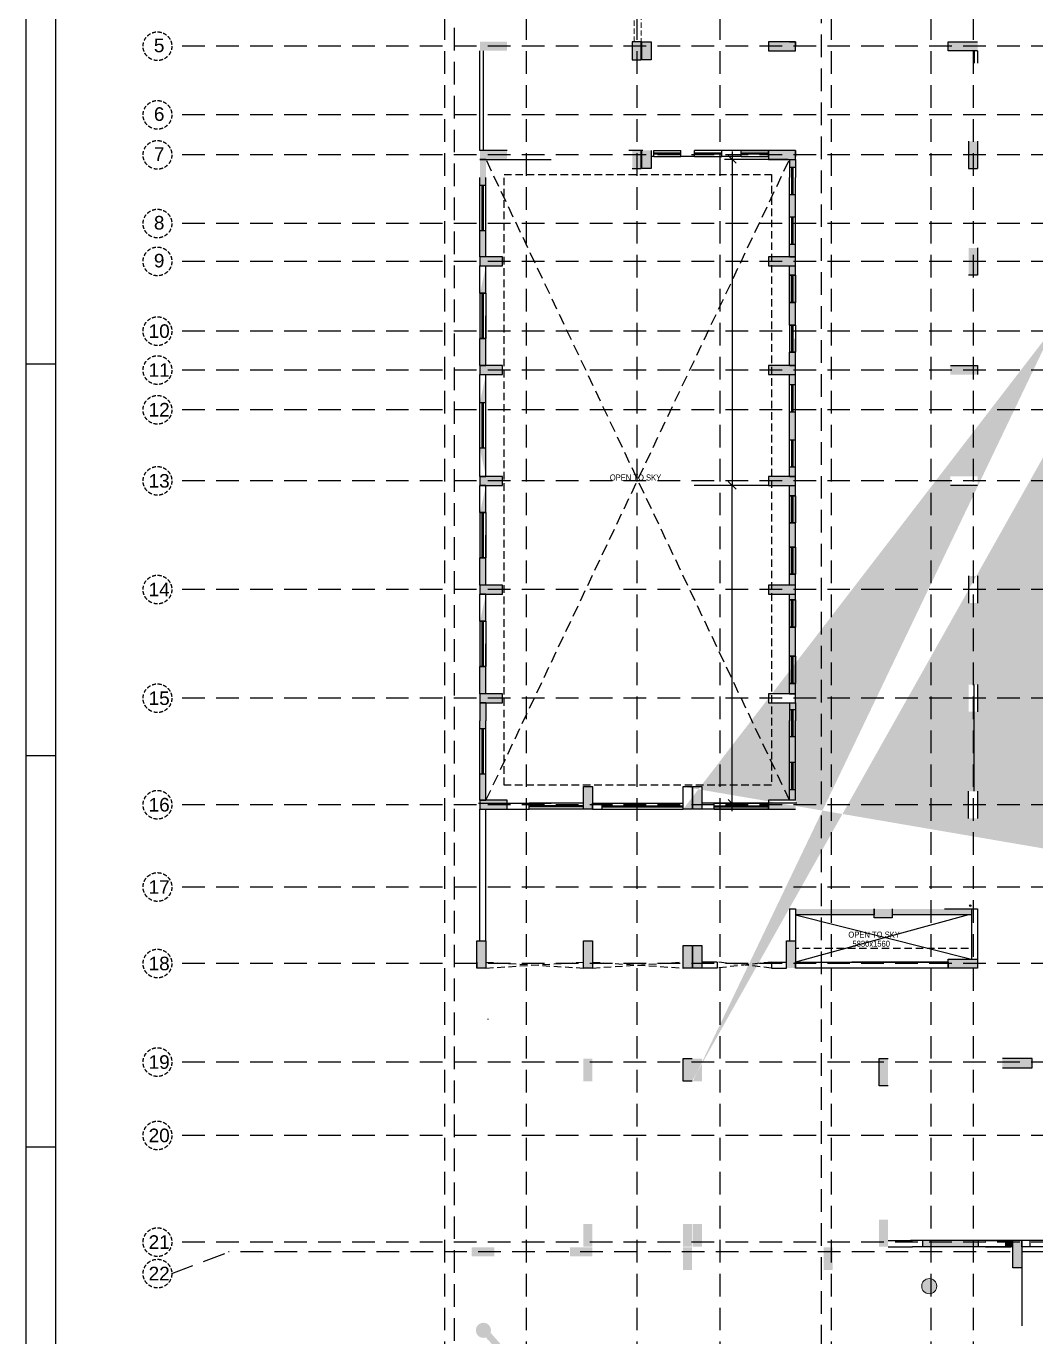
# Model space of a CAD drawing. Extents: x 11598203 to 12344885, y -3849975 to -3741011.
# Drawn here: x 12089890 to 12123344, y -3812156 to -3768739 of the extents above; entities that cross this region are included whole.
import ezdxf

# ---------------------------------------------------------------- set-up
doc = ezdxf.new("R2010")
doc.units = 0
doc.header["$MEASUREMENT"] = 0
for name, pattern in [('DASHED', [0.75, 0.5, -0.25]), ('DASHED2', [0.375, 0.25, -0.125]), ('HIDDEN', [0.375, 0.25, -0.125])]:
    doc.linetypes.add(name, pattern=pattern)
doc.layers.get('0').update_dxf_attribs({"linetype": 'CONTINUOUS'})
for name, color, linetype in [('BEAM', 8, 'CONTINUOUS'), ('GRID LINES', 9, 'CONTINUOUS'), ('HATCH', 7, 'CONTINUOUS'), ('HS', 7, 'CONTINUOUS'), ('MEP_DRAIN_PIPE', 7, 'CONTINUOUS')]:
    doc.layers.add(name, color=color, linetype=linetype)
doc.layers.add('HVAC_ODU', color=232, linetype='CONTINUOUS', lineweight=0)
doc.styles.get("Standard").update_dxf_attribs({"font": 'arial.ttf'})

# ---------------------------------------------------------------- blocks, each defined once
blk = doc.blocks.new('dflaljdfh')
at = {"layer": 'HATCH', "ltscale": 500}
h = blk.add_hatch(color=32, dxfattribs=at)
h.dxf.hatch_style = 1
h.paths.add_polyline_path([(-44310, 9830), (-44010, 9830), (-44010, 8930), (-44310, 8930)])
h.paths.add_polyline_path([(-6930, 5930), (-6630, 5930), (-6630, 4952), (-6930, 4952)])
h.paths.add_polyline_path([(-900, 5965), (0, 5965), (0, 5665), (-900, 5665)])
h.paths.add_polyline_path([(-31624, -10780), (-31024, -10780), (-31024, -11080), (-31624, -11080)])
h.paths.add_polyline_path([(-36805, -13310), (-36055, -13310), (-36055, -13610), (-36805, -13610)])
h.paths.add_polyline_path([(-26485, -100), (-26185, -100), (-26185, -1000), (-26485, -1000)])
h.paths.add_polyline_path([(-36355, -18035), (-36055, -18035), (-36055, -18785), (-36355, -18785)])
h.paths.add_polyline_path([(-4100, -100), (-3500, -100), (-3500, -400), (-4100, -400)])
h.paths.add_polyline_path([(-47740, 18020), (-46990, 18020), (-46990, 17720), (-47740, 17720)])
h.paths.add_polyline_path([(-47740, 14490), (-46840, 14490), (-46840, 14190), (-47740, 14190)])
h.paths.add_polyline_path([(-10758, 0), (-9930, 0), (-9930, -300), (-10758, -300)])
h.paths.add_polyline_path([(-36805, -7980), (-36055, -7980), (-36055, -8280), (-36805, -8280)])
h.paths.add_polyline_path([(-34515, 600), (-34215, 600), (-34215, -300), (-34515, -300)])
h.paths.add_polyline_path([(-40685, 450), (-40385, 450), (-40385, -300), (-40685, -300)])
h.paths.add_polyline_path([(-41010, -325), (-40710, -325), (-40710, -1075), (-41010, -1075)])
h.paths.add_polyline_path([(-47740, 28890), (-46990, 28890), (-46990, 28590), (-47740, 28590)])
h.paths.add_polyline_path([(-900, 28890), (0, 28890), (0, 28590), (-900, 28590)])
h.paths.add_polyline_path([(-47840, 9830), (-47540, 9830), (-47540, 8930), (-47840, 8930)])
h.paths.add_polyline_path([(-41010, 450), (-40710, 450), (-40710, -300), (-41010, -300)])
h.paths.add_polyline_path([(-1000, 42620), (-700, 42620), (-700, 43598), (-1000, 43598)])
h.paths.add_polyline_path([(-47740, 21620), (-46990, 21620), (-46990, 21320), (-47740, 21320)])
h.paths.add_polyline_path([(-19285, -100), (-18985, -100), (-18985, -1000), (-19285, -1000)])
h.paths.add_polyline_path([(-900, 48850), (0, 48850), (0, 48550), (-900, 48550)])
h.paths.add_polyline_path([(-900, 32490), (0, 32490), (0, 32190), (-900, 32190)])
h.paths.add_polyline_path([(-47740, 25220), (-46990, 25220), (-46990, 24920), (-47740, 24920)])
h.paths.add_polyline_path([(-15685, 5930), (-15385, 5930), (-15385, 5030), (-15685, 5030)])
h.paths.add_polyline_path([(-900, 25220), (0, 25220), (0, 24920), (-900, 24920)])
h.paths.add_polyline_path([(-39510, -13310), (-38760, -13310), (-38760, -13610), (-39510, -13610)])
h.paths.add_polyline_path([(-42695, 39620), (-42395, 39620), (-42395, 39020), (-42695, 39020)])
h.paths.add_polyline_path([(-47740, 39620), (-46840, 39620), (-46840, 39320), (-47740, 39320)])
h.paths.add_polyline_path([(-900, 39620), (-100, 39620), (-100, 39320), (-900, 39320)])
h.paths.add_polyline_path([(-4100, 10890), (-3401, 10890), (-3401, 10590), (-4100, 10590)])
h.paths.add_polyline_path([(-31624, -8030), (-31024, -8030), (-31024, -8330), (-31624, -8330)])
h.paths.add_polyline_path([(-44760, -18485), (-44010, -18485), (-44010, -18785), (-44760, -18785)])
h.paths.add_polyline_path([(-6930, 0), (-6102, 0), (-6102, -300), (-6930, -300)])
h.paths.add_polyline_path([(-900, 18020), (0, 18020), (0, 17720), (-900, 17720)])
h.paths.add_polyline_path([(-48040, -18485), (-47290, -18485), (-47290, -18785), (-48040, -18785)])
h.paths.add_polyline_path([(-42695, 43220), (-42395, 43220), (-42395, 42620), (-42695, 42620)])
h.paths.add_polyline_path([(-39510, -10830), (-38760, -10830), (-38760, -11130), (-39510, -11130)])
h.paths.add_polyline_path([(-42370, 43220), (-42070, 43220), (-42070, 42620), (-42370, 42620)])
h.paths.add_polyline_path([(-39510, -7980), (-38760, -7980), (-38760, -8280), (-39510, -8280)])
h.paths.add_polyline_path([(-46360, 43520), (-46060, 43520), (-46060, 42620), (-46360, 42620)])
h.paths.add_polyline_path([(-900, 0), (0, 0), (0, -300), (-900, -300)])
h.paths.add_polyline_path([(-28250, 51150), (-27950, 51150), (-27950, 50250), (-28250, 50250)])
h.paths.add_polyline_path([(-22220, 51150), (-21920, 51150), (-21920, 50250), (-22220, 50250)])
h.paths.add_polyline_path([(-44310, 450), (-44010, 450), (-44010, -300), (-44310, -300)])
h.paths.add_polyline_path([(-42370, 39620), (-42070, 39620), (-42070, 39020), (-42370, 39020)])
h.paths.add_polyline_path([(-31550, 51150), (-31250, 51150), (-31250, 50250), (-31550, 50250)])
h.paths.add_polyline_path([(-46360, 49400), (-46060, 49400), (-46060, 48650), (-46360, 48650)])
h.paths.add_polyline_path([(-42695, 36020), (-42395, 36020), (-42395, 35420), (-42695, 35420)])
h.paths.add_polyline_path([(-42370, 35420), (-42070, 35420), (-42070, 36020), (-42370, 36020)])
h.paths.add_polyline_path([(-44310, 14940), (-44010, 14940), (-44010, 14190), (-44310, 14190)])
h.paths.add_polyline_path([(-42695, 49400), (-42395, 49400), (-42395, 48650), (-42695, 48650)])
h.paths.add_polyline_path([(-44760, -325), (-44010, -325), (-44010, -625), (-44760, -625)])
h.paths.add_polyline_path([(-15685, -100), (-15385, -100), (-15385, -1000), (-15685, -1000)])
h.paths.add_polyline_path([(-39510, -5500), (-38760, -5500), (-38760, -5800), (-39510, -5800)])
h.paths.add_polyline_path([(-44310, 5930), (-44010, 5930), (-44010, 5180), (-44310, 5180)])
h.paths.add_polyline_path([(-36355, -325), (-36055, -325), (-36055, -1075), (-36355, -1075)])
h.paths.add_polyline_path([(-22885, -100), (-22585, -100), (-22585, -1000), (-22885, -1000)])
h.paths.add_polyline_path([(-900, 36020), (0, 36020), (0, 35720), (-900, 35720)])
h.paths.add_polyline_path([(-47740, 32490), (-46990, 32490), (-46990, 32190), (-47740, 32190)])
h.paths.add_polyline_path([(-6930, -325), (-6330, -325), (-6330, -625), (-6930, -625)])
h.paths.add_polyline_path([(-41010, -18035), (-40710, -18035), (-40710, -18785), (-41010, -18785)])
h.paths.add_polyline_path([(-36805, -5500), (-36055, -5500), (-36055, -5800), (-36805, -5800)])
h.paths.add_polyline_path([(-48015, -325), (-47265, -325), (-47265, -625), (-48015, -625)])
h.paths.add_polyline_path([(-10530, -325), (-9930, -325), (-9930, -625), (-10530, -625)])
h.paths.add_polyline_path([(-46840, 36020), (-47740, 36020), (-47740, 35720), (-46840, 35720)])
h.paths.add_polyline_path([(-34515, 5930), (-34215, 5930), (-34215, 5030), (-34515, 5030)])
h.paths.add_polyline_path([(-30085, -100), (-29785, -100), (-29785, -1000), (-30085, -1000)])
h.paths.add_polyline_path([(-36805, -10830), (-36055, -10830), (-36055, -11130), (-36805, -11130)])
h.paths.add_polyline_path([(-10230, 5930), (-9930, 5930), (-9930, 5030), (-10230, 5030)])
h.paths.add_polyline_path([(-900, 14490), (0, 14490), (0, 14190), (-900, 14190)])
h.paths.add_polyline_path([(-900, 9230), (78, 9230), (78, 8930), (-900, 8930)])
h.paths.add_polyline_path([(-39940, 49550), (-39640, 49550), (-39640, 48650), (-39940, 48650)])
edge = h.paths.add_edge_path()
edge.add_line((-19435, 49550), (-19435, 48650))
edge.add_line((-6930, 8930), (-5952, 8930))
edge.add_line((-41010, 14940), (-41010, 14190))
edge.add_line((-19135, 42620), (-19135, 43520))
edge.add_line((-40710, 5180), (-40710, 5930))
edge.add_line((-40685, 5930), (-40685, 5180))
h.paths.add_polyline_path([(-22220, 9230), (-21320, 9230), (-21320, 8930), (-22220, 8930)])
h.paths.add_polyline_path([(-37580, 9830), (-37280, 9830), (-37280, 8930), (-37580, 8930)])
h.paths.add_polyline_path([(-40685, 9680), (-40385, 9680), (-40385, 8930), (-40685, 8930)])
h.paths.add_polyline_path([(-40685, 5930), (-40385, 5930), (-40385, 5180), (-40685, 5180)])
h.paths.add_polyline_path([(-32228, 9230), (-31250, 9230), (-31250, 8930), (-32228, 8930)])
h.paths.add_polyline_path([(-30424, 5930), (-29446, 5930), (-29446, 5630), (-30424, 5630)])
h.paths.add_polyline_path([(-16860, 9230), (-15960, 9230), (-15960, 8930), (-16860, 8930)])
h.paths.add_polyline_path([(-28250, 9230), (-27272, 9230), (-27272, 8930), (-28250, 8930)])
h.paths.add_polyline_path([(-10830, 9230), (-9930, 9230), (-9930, 8930), (-10830, 8930)])
h.paths.add_polyline_path([(-41010, 9680), (-40710, 9680), (-40710, 8930), (-41010, 8930)])
h.paths.add_polyline_path([(-41010, 5930), (-40710, 5930), (-40710, 5180), (-41010, 5180)])
h.paths.add_polyline_path([(-16860, 36020), (-15960, 36020), (-15960, 35720), (-16860, 35720)], flags=16)
h.paths.add_polyline_path([(-22220, 43220), (-21920, 43220), (-21920, 42620), (-22220, 42620)], flags=16)
h.paths.add_polyline_path([(-22220, 28890), (-21320, 28890), (-21320, 28590), (-22220, 28590)], flags=16)
h.paths.add_polyline_path([(-25450, 45080), (-24850, 45080), (-24850, 44780), (-25450, 44780)], flags=16)
h.paths.add_polyline_path([(-25450, 42920), (-24850, 42920), (-24850, 42620), (-25450, 42620)], flags=16)
h.paths.add_polyline_path([(-16860, 14490), (-15960, 14490), (-15960, 14190), (-16860, 14190)], flags=16)
h.paths.add_polyline_path([(-41010, 14940), (-40710, 14940), (-40710, 14190), (-41010, 14190)], flags=16)
h.paths.add_polyline_path([(-31250, 24920), (-32150, 24920), (-32150, 25220), (-31250, 25220)], flags=16)
h.paths.add_polyline_path([(-38180, 18020), (-37280, 18020), (-37280, 17720), (-38180, 17720)], flags=16)
h.paths.add_polyline_path([(-31550, 14790), (-31250, 14790), (-31250, 13890), (-31550, 13890)], flags=16)
h.paths.add_polyline_path([(-38180, 14490), (-37280, 14490), (-37280, 14190), (-38180, 14190)], flags=16)
h.paths.add_polyline_path([(-22220, 18020), (-21320, 18020), (-21320, 17720), (-22220, 17720)], flags=16)
h.paths.add_polyline_path([(-40685, 14940), (-40385, 14940), (-40385, 14190), (-40685, 14190)], flags=16)
h.paths.add_polyline_path([(-38180, 21620), (-37280, 21620), (-37280, 21320), (-38180, 21320)], flags=16)
h.paths.add_polyline_path([(-16860, 32490), (-15960, 32490), (-15960, 32190), (-16860, 32190)], flags=16)
h.paths.add_polyline_path([(-16860, 21620), (-15960, 21620), (-15960, 21320), (-16860, 21320)], flags=16)
h.paths.add_polyline_path([(-16860, 25220), (-15960, 25220), (-15960, 24920), (-16860, 24920)], flags=16)
h.paths.add_polyline_path([(-13360, 10890), (-12760, 10890), (-12760, 10590), (-13360, 10590)], flags=16)
h.paths.add_polyline_path([(-6930, 28890), (-6030, 28890), (-6030, 28590), (-6930, 28590)], flags=16)
h.paths.add_polyline_path([(-10830, 28890), (-9930, 28890), (-9930, 28590), (-10830, 28590)], flags=16)
h.paths.add_polyline_path([(-28250, 21920), (-27950, 21920), (-27950, 21020), (-28250, 21020)], flags=16)
h.paths.add_polyline_path([(-22220, 21620), (-21320, 21620), (-21320, 21320), (-22220, 21320)], flags=16)
h.paths.add_polyline_path([(-6930, 9230), (-5952, 9230), (-5952, 8930), (-6930, 8930)], flags=16)
h.paths.add_polyline_path([(-31550, 21920), (-31250, 21920), (-31250, 21020), (-31550, 21020)], flags=16)
h.paths.add_polyline_path([(-10230, 21920), (-9930, 21920), (-9930, 21020), (-10230, 21020)], flags=16)
h.paths.add_polyline_path([(-28250, 28890), (-27350, 28890), (-27350, 28590), (-28250, 28590)], flags=16)
h.paths.add_polyline_path([(-15132, 42920), (-14232, 42920), (-14232, 42620), (-15132, 42620)], flags=16)
h.paths.add_polyline_path([(-10830, 42920), (-9930, 42920), (-9930, 42620), (-10830, 42620)], flags=16)
h.paths.add_polyline_path([(-6930, 42920), (-6030, 42920), (-6030, 42620), (-6930, 42620)], flags=16)
h.paths.add_polyline_path([(-22220, 25220), (-21320, 25220), (-21320, 24920), (-22220, 24920)], flags=16)
h.paths.add_polyline_path([(-28250, 25220), (-27350, 25220), (-27350, 24920), (-28250, 24920)], flags=16)
h.paths.add_polyline_path([(-34680, 10890), (-34080, 10890), (-34080, 10590), (-34680, 10590)], flags=16)
h.paths.add_polyline_path([(-22220, 36020), (-21320, 36020), (-21320, 35720), (-22220, 35720)], flags=16)
h.paths.add_polyline_path([(-38180, 25220), (-37280, 25220), (-37280, 24920), (-38180, 24920)], flags=16)
h.paths.add_polyline_path([(-6930, 25220), (-6030, 25220), (-6030, 24920), (-6930, 24920)], flags=16)
h.paths.add_polyline_path([(-10830, 25220), (-9930, 25220), (-9930, 24920), (-10830, 24920)], flags=16)
h.paths.add_polyline_path([(-6930, 21920), (-6630, 21920), (-6630, 21020), (-6930, 21020)], flags=16)
h.paths.add_polyline_path([(-28250, 18320), (-27950, 18320), (-27950, 17420), (-28250, 17420)], flags=16)
h.paths.add_polyline_path([(-6930, 14790), (-6630, 14790), (-6630, 13890), (-6930, 13890)], flags=16)
h.paths.add_polyline_path([(-22220, 32490), (-21320, 32490), (-21320, 32190), (-22220, 32190)], flags=16)
h.paths.add_polyline_path([(-10230, 32790), (-9930, 32790), (-9930, 31890), (-10230, 31890)], flags=16)
h.paths.add_polyline_path([(-6930, 32790), (-6630, 32790), (-6630, 31890), (-6930, 31890)], flags=16)
h.paths.add_polyline_path([(-32150, 28890), (-31250, 28890), (-31250, 28590), (-32150, 28590)], flags=16)
h.paths.add_polyline_path([(-16860, 28890), (-15960, 28890), (-15960, 28588), (-16860, 28588)], flags=16)
h.paths.add_polyline_path([(-38180, 28890), (-37280, 28890), (-37280, 28590), (-38180, 28590)], flags=16)
h.paths.add_polyline_path([(-23224, 5930), (-22246, 5930), (-22246, 5630), (-23224, 5630)], flags=16)
h.paths.add_polyline_path([(-31550, 18320), (-31250, 18320), (-31250, 17420), (-31550, 17420)], flags=16)
h.paths.add_polyline_path([(-35695, 48650), (-35395, 48650), (-35395, 49450), (-35695, 49450)], flags=16)
h.paths.add_polyline_path([(-6930, 36320), (-6630, 36320), (-6630, 35420), (-6930, 35420)], flags=16)
h.paths.add_polyline_path([(-31550, 45680), (-31250, 45680), (-31250, 44780), (-31550, 44780)], flags=16)
h.paths.add_polyline_path([(-16860, 39620), (-15960, 39620), (-15960, 39320), (-16860, 39320)], flags=16)
h.paths.add_polyline_path([(-22220, 45680), (-21920, 45680), (-21920, 44780), (-22220, 44780)], flags=16)
h.paths.add_polyline_path([(-35695, 43520), (-35395, 43520), (-35395, 42620), (-35695, 42620)], flags=16)
h.paths.add_polyline_path([(-19435, 43520), (-19135, 43520), (-19135, 42620), (-19435, 42620)], flags=16)
h.paths.add_polyline_path([(-38180, 39620), (-37280, 39620), (-37280, 39320), (-38180, 39320)], flags=16)
h.paths.add_polyline_path([(-28250, 39620), (-27272, 39620), (-27272, 39320), (-28250, 39320)], flags=16)
h.paths.add_polyline_path([(-39940, 43520), (-39640, 43520), (-39640, 42620), (-39940, 42620)], flags=16)
h.paths.add_polyline_path([(-10230, 49550), (-9930, 49550), (-9930, 48650), (-10230, 48650)], flags=16)
h.paths.add_polyline_path([(-31550, 43520), (-31250, 43520), (-31250, 42620), (-31550, 42620)], flags=16)
h.paths.add_polyline_path([(-14832, 49550), (-14533, 49550), (-14533, 48650), (-14832, 48650)], flags=16)
h.paths.add_polyline_path([(-6930, 39620), (-6030, 39620), (-6030, 39320), (-6930, 39320)], flags=16)
h.paths.add_polyline_path([(-31550, 32790), (-31250, 32790), (-31250, 31890), (-31550, 31890)], flags=16)
h.paths.add_polyline_path([(-38180, 36020), (-37280, 36020), (-37280, 35720), (-38180, 35720)], flags=16)
h.paths.add_polyline_path([(-19435, 49550), (-19135, 49550), (-19135, 48650), (-19435, 48650)], flags=16)
h.paths.add_polyline_path([(-10830, 39620), (-9930, 39620), (-9930, 39320), (-10830, 39320)], flags=16)
h.paths.add_polyline_path([(-6930, 49550), (-6630, 49550), (-6630, 48650), (-6930, 48650)], flags=16)
h.paths.add_polyline_path([(-19624, 5930), (-18646, 5930), (-18646, 5630), (-19624, 5630)], flags=16)
h.paths.add_polyline_path([(-22220, 39620), (-21320, 39620), (-21320, 39320), (-22220, 39320)], flags=16)
h.paths.add_polyline_path([(-22220, 14490), (-21320, 14490), (-21320, 14190), (-22220, 14190)], flags=16)
h.paths.add_polyline_path([(-28250, 36320), (-27950, 36320), (-27950, 35420), (-28250, 35420)], flags=16)
h.paths.add_polyline_path([(-16860, 18020), (-15960, 18020), (-15960, 17720), (-16860, 17720)], flags=16)
h.paths.add_polyline_path([(-31550, 35420), (-31250, 35420), (-31250, 36318), (-31550, 36318)], flags=16)
h.paths.add_polyline_path([(-10230, 18320), (-9930, 18320), (-9930, 17420), (-10230, 17420)], flags=16)
h.paths.add_polyline_path([(-28250, 14790), (-27950, 14790), (-27950, 13890), (-28250, 13890)], flags=16)
h.paths.add_polyline_path([(-6930, 18320), (-6630, 18320), (-6630, 17420), (-6930, 17420)], flags=16)
h.paths.add_polyline_path([(-32228, 39620), (-31250, 39620), (-31250, 39320), (-32228, 39320)], flags=16)
h.paths.add_polyline_path([(-10230, 14790), (-9930, 14790), (-9930, 13890), (-10230, 13890)], flags=16)
h.paths.add_polyline_path([(-28250, 32790), (-27950, 32790), (-27950, 31890), (-28250, 31890)], flags=16)
h.paths.add_polyline_path([(-38180, 32490), (-37280, 32490), (-37280, 32190), (-38180, 32190)], flags=16)
h.paths.add_polyline_path([(-10230, 36320), (-9930, 36320), (-9930, 35420), (-10230, 35420)], flags=16)
h = blk.add_hatch(color=32, dxfattribs=at)
h.dxf.hatch_style = 1
edge = h.paths.add_edge_path()
edge.add_line((-47492, -3282), (-47459, -3258))
edge.add_line((-47426, -3223), (-47401, -3182))
edge.add_line((-47459, -3258), (-47426, -3223))
edge.add_line((-47401, -3182), (-47388, -3151))
edge.add_line((-45017, -5813), (-44992, -5732))
edge.add_line((-45063, -5524), (-45102, -5491))
edge.add_line((-45346, -5474), (-45397, -5505))
edge.add_arc((-45240, -10695), 250, -149.3548, 12.9001, ccw=False)
edge.add_line((-45397, -5505), (-45439, -5549))
edge.add_line((-45439, -5549), (-45469, -5600))
edge.add_line((-47542, -3307), (-47492, -3282))
edge = h.paths.add_edge_path()
edge.add_arc((-32851, -1608), 250, 0, 360)
edge = h.paths.add_edge_path()
edge.add_arc((-29448, -4951), 250, 0, 360)
edge = h.paths.add_edge_path()
edge.add_arc((-28312, -10980), 250, 0, 360)
edge = h.paths.add_edge_path()
edge.add_arc((-32795, -3901), 250, 0, 360)
edge = h.paths.add_edge_path()
edge.add_arc((-47625, -16039), 250, 0, 360)
edge = h.paths.add_edge_path()
edge.add_arc((-32795, -15209), 250, 0, 360)
edge = h.paths.add_edge_path()
edge.add_arc((-47625, -3071), 250, 0, 360)
edge = h.paths.add_edge_path()
edge.add_arc((-47640, -5700), 250, 0, 360)
edge = h.paths.add_edge_path()
edge.add_arc((-45240, -13410), 250, 0, 360)
edge = h.paths.add_edge_path()
edge.add_arc((-32851, -17502), 250, 0, 360)
edge = h.paths.add_edge_path()
edge.add_arc((-33733, -8130), 250, 0, 360)
edge = h.paths.add_edge_path()
edge.add_arc((-48845, -9555), 250, 0, 360)
edge = h.paths.add_edge_path()
edge.add_arc((-29448, -14159), 250, 0, 360)
edge = h.paths.add_edge_path()
edge.add_arc((-33733, -10980), 250, 0, 360)
edge = h.paths.add_edge_path()
edge.add_arc((-47640, -13410), 250, 0, 360)
edge = h.paths.add_edge_path()
edge.add_arc((-28312, -8130), 250, 0, 360)
h.paths.add_polyline_path([(-12190, 3100), (-11890, 3100), (-11890, 2500), (-12190, 2500)])
edge = h.paths.add_edge_path(flags=16)
edge.add_arc((-45240, -5700), 250, 0, 360)
edge = h.paths.add_edge_path(flags=16)
edge.add_arc((-45240, -10695), 250, 0, 360)
edge = h.paths.add_edge_path(flags=16)
edge.add_arc((-45240, -8415), 250, 0, 360)
at = {"layer": 'HS', "lineweight": -3, "ltscale": 500}
h = blk.add_hatch(color=8, dxfattribs=at)
h.dxf.hatch_style = 1
h.paths.add_polyline_path([(-47540, 33355), (-47740, 33355), (-47740, 32490), (-47540, 32490)])
h.paths.add_polyline_path([(-47540, 35720), (-47740, 35720), (-47740, 35120), (-47740, 34855), (-47540, 34855), (-47540, 35120)])
h = blk.add_hatch(color=8, dxfattribs=at)
h.dxf.hatch_style = 1
h.paths.add_polyline_path([(-37480, 30229), (-37280, 30229), (-37280, 30981), (-37480, 30981)])
h.paths.add_polyline_path([(-37280, 33806), (-37280, 34548), (-37480, 34548), (-37480, 33806)])
h.paths.add_polyline_path([(-37480, 28890), (-37480, 29329), (-37280, 29329), (-37280, 28890)])
h.paths.add_polyline_path([(-37480, 32490), (-37480, 32906), (-37280, 32906), (-37280, 32490)])
h.paths.add_polyline_path([(-37480, 32190), (-37480, 31881), (-37280, 31881), (-37280, 32190)])
h.paths.add_polyline_path([(-37480, 35720), (-37480, 35448), (-37280, 35448), (-37280, 35720)])
h = blk.add_hatch(color=8, dxfattribs=at)
h.dxf.hatch_style = 1
h.paths.add_polyline_path([(-47740, 31290), (-47540, 32190), (-47540, 31290), (-47740, 31290)])
h.paths.add_polyline_path([(-47740, 28890), (-47740, 29790), (-47540, 29790), (-47540, 28890)])
h = blk.add_hatch(color=8, dxfattribs=at)
h.dxf.hatch_style = 1
h.paths.add_polyline_path([(-47740, 26120), (-47540, 25220), (-47540, 26155), (-47740, 26155)])
h.paths.add_polyline_path([(-47740, 27655), (-47740, 27690), (-47540, 28590), (-47540, 27690), (-47540, 27655)])
h = blk.add_hatch(color=8, dxfattribs=at)
h.dxf.hatch_style = 1
h.paths.add_polyline_path([(-37280, 28250), (-37280, 28590), (-37480, 28590), (-37480, 28250)])
h.paths.add_polyline_path([(-37480, 25220), (-37480, 25520), (-37280, 25520), (-37280, 25220)])
h = blk.add_hatch(color=8, dxfattribs=at)
h.dxf.hatch_style = 1
h.paths.add_polyline_path([(-37280, 26420), (-37280, 27350), (-37480, 27350), (-37480, 26420)])
h = blk.add_hatch(color=8, dxfattribs=at)
h.dxf.hatch_style = 1
h.paths.add_polyline_path([(-47740, 24020), (-47540, 24920), (-47540, 24020), (-47740, 24020)])
h.paths.add_polyline_path([(-47740, 21620), (-47740, 22520), (-47540, 22520), (-47540, 21620)])
h = blk.add_hatch(color=8, dxfattribs=at)
h.dxf.hatch_style = 1
h.paths.add_polyline_path([(-37280, 22878), (-37280, 23675), (-37480, 23675), (-37480, 22878), (-37280, 22878)])
h.paths.add_polyline_path([(-37280, 21620), (-37280, 21978), (-37480, 21978), (-37480, 21620)])
h.paths.add_polyline_path([(-37280, 24575), (-37280, 24920), (-37480, 24920), (-37480, 24575)])
h = blk.add_hatch(color=8, dxfattribs=at)
h.dxf.hatch_style = 1
h.paths.add_polyline_path([(-47740, 20420), (-47540, 21320), (-47540, 20420), (-47740, 20420)])
h.paths.add_polyline_path([(-47740, 18020), (-47740, 18920), (-47540, 18920), (-47540, 18020)])
h = blk.add_hatch(color=8, dxfattribs=at)
h.dxf.hatch_style = 1
h.paths.add_polyline_path([(-37280, 19263), (-37280, 20227), (-37480, 20227), (-37480, 19263)])
h.paths.add_polyline_path([(-37280, 15736), (-37280, 16589), (-37480, 16589), (-37480, 15736)])
h.paths.add_polyline_path([(-37480, 14490), (-37480, 14836), (-37280, 14836), (-37280, 14490)])
h.paths.add_polyline_path([(-37480, 18020), (-37480, 18363), (-37280, 18363), (-37280, 18020)])
h.paths.add_polyline_path([(-37480, 17489), (-37280, 17489), (-37280, 17720), (-37480, 17720), (-37480, 17489)])
h.paths.add_polyline_path([(-37280, 21127), (-37280, 21320), (-37480, 21320), (-37480, 21127), (-37280, 21127)])
h = blk.add_hatch(color=8, dxfattribs=at)
h.dxf.hatch_style = 1
h.paths.add_polyline_path([(-47540, 15355), (-47740, 15355), (-47740, 14490), (-47540, 14490)])
h.paths.add_polyline_path([(-47540, 17720), (-47740, 17720), (-47740, 17120), (-47740, 16855), (-47540, 16855), (-47540, 17120)])
at = {"layer": 'HS', "lineweight": 0, "ltscale": 500}
h = blk.add_hatch(color=8, dxfattribs=at)
h.dxf.hatch_style = 1
h.paths.add_polyline_path([(-37280, 10690), (-36380, 10690), (-34680, 10690), (-34680, 10890), (-36380, 10890), (-37280, 10890)])
h = blk.add_hatch(color=8, dxfattribs=at)
h.dxf.hatch_style = 1
h.paths.add_polyline_path([(-34080, 10890), (-34080, 10690), (-31450, 10690), (-31450, 10890)])
at = {"layer": 'HS', "lineweight": -3, "ltscale": 500}
h = blk.add_hatch(color=8, dxfattribs=at)
h.dxf.hatch_style = 1
h.paths.add_polyline_path([(-33065, -300), (-31217, -300), (-31217, -100), (-33065, -100)])
h = blk.add_hatch(color=8, dxfattribs=at)
h.dxf.hatch_style = 1
h.paths.add_polyline_path([(-30317, -300), (-30152, -300), (-30085, -300), (-30085, -100), (-30152, -100), (-30317, -100)])
at = {"color": 8, "lineweight": 25}
for p, q in [((-42695, 39620), (-42695, 39020)), ((-42395, 39620), (-42695, 39620)), ((-42395, 39020), (-42395, 39620)), ((-42370, 39020), (-42370, 39620)), ((-42370, 39620), (-42070, 39620)), ((-42070, 39620), (-42070, 39020)), ((-37280, 39620), (-38180, 39620)), ((-38180, 39620), (-38180, 39320)), ((-37480, 39620), (-37280, 39620)), ((-37280, 39320), (-37280, 39620)), ((-37280, 39620), (-37280, 39505)), ((-37280, 39320), (-37280, 39620)), ((-47740, 36020), (-47740, 39320)), ((-47625, 36020), (-47625, 39320)), ((-38180, 39320), (-37280, 39320)), ((-31365, 39320), (-31365, 38905)), ((-31250, 39320), (-31250, 39020)), ((-42695, 39020), (-42395, 39020)), ((-42070, 39020), (-42370, 39020)), ((-31250, 39020), (-31250, 38905)), ((-46840, 36020), (-47740, 36020)), ((-47540, 35720), (-47740, 35720)), ((-47740, 35720), (-46840, 35720)), ((-47497, 35720), (-45381, 35720)), ((-42347, 36020), (-42802, 36020)), ((-42395, 35420), (-42395, 36020)), ((-42370, 35420), (-42370, 36020)), ((-42070, 36020), (-42070, 35420)), ((-41980, 35820), (-42070, 35820)), ((-41980, 35820), (-41980, 36020)), ((-41980, 36020), (-41080, 36020)), ((-41980, 35820), (-41080, 35820)), ((-41080, 35820), (-41080, 36020)), ((-40625, 35820), (-41080, 35820)), ((-40625, 35820), (-40625, 36020)), ((-37495, 36020), (-40625, 36020)), ((-40625, 35820), (-39725, 35820)), ((-37395, 36020), (-40025, 36020)), ((-39725, 35820), (-39725, 36020)), ((-39080, 36020), (-39725, 36020)), ((-39080, 35820), (-39725, 35820)), ((-37523, 35720), (-39639, 35720)), ((-39379, 35980), (-39379, 24920)), ((-39080, 35820), (-39080, 36020)), ((-39080, 36020), (-38180, 36020)), ((-39080, 35820), (-38180, 35820)), ((-37280, 36020), (-38180, 36020)), ((-38180, 36020), (-38180, 35720)), ((-38180, 35820), (-38180, 36020)), ((-38180, 35720), (-37280, 35720)), ((-37480, 35720), (-37280, 35720)), ((-37480, 35720), (-37480, 35120)), ((-37280, 35720), (-37280, 36020)), ((-37280, 36020), (-37280, 35820)), ((-37280, 35720), (-37280, 35120)), ((-42695, 35420), (-42395, 35420)), ((-42070, 35420), (-42370, 35420)), ((-37400, 34583), (-37400, 35448)), ((-37360, 34583), (-37360, 35448)), ((-47740, 34220), (-47740, 35120)), ((-47660, 33390), (-47660, 34855)), ((-47620, 33390), (-47620, 34855)), ((-47540, 34220), (-47540, 35120)), ((-37480, 32490), (-37480, 35120)), ((-37480, 34583), (-37480, 35096)), ((-37280, 34583), (-37280, 35096)), ((-37400, 34548), (-37400, 34583)), ((-37360, 34548), (-37360, 34583)), ((-47740, 33390), (-47740, 34220)), ((-47540, 33390), (-47540, 34220)), ((-37480, 32941), (-37480, 33454)), ((-37400, 32941), (-37400, 33806)), ((-37360, 32941), (-37360, 33806)), ((-37280, 32490), (-37280, 33707)), ((-37280, 32941), (-37280, 33454)), ((-47740, 32490), (-47740, 33390)), ((-47660, 33355), (-47660, 33390)), ((-47620, 33355), (-47620, 33390)), ((-47540, 32490), (-47540, 33390)), ((-37400, 32906), (-37400, 32941)), ((-37360, 32906), (-37360, 32941)), ((-47540, 32490), (-47740, 32490)), ((-46990, 32490), (-47740, 32490)), ((-47740, 32490), (-47740, 32190)), ((-47740, 32190), (-47540, 32190)), ((-47740, 32190), (-46990, 32190)), ((-47740, 31290), (-47740, 32190)), ((-47540, 31290), (-47540, 32190)), ((-46990, 32190), (-46990, 32490)), ((-37280, 32490), (-38180, 32490)), ((-38180, 32490), (-38180, 32190)), ((-38180, 32190), (-37280, 32190)), ((-37480, 32490), (-37280, 32490)), ((-37480, 32190), (-37280, 32190)), ((-37480, 30229), (-37480, 32190)), ((-37280, 32190), (-37280, 32490)), ((-37280, 30229), (-37280, 32190)), ((-37480, 31881), (-37480, 30981)), ((-37480, 31881), (-37280, 31881)), ((-37400, 30981), (-37400, 31881)), ((-37360, 30981), (-37360, 31881)), ((-37280, 31881), (-37280, 30981)), ((-47740, 31290), (-47540, 31290)), ((-47740, 31290), (-47740, 29790)), ((-47660, 29790), (-47660, 31290)), ((-47620, 29790), (-47620, 31290)), ((-47540, 31290), (-47540, 29790)), ((-37480, 30981), (-37280, 30981)), ((-37480, 30229), (-37480, 29329)), ((-37480, 30229), (-37280, 30229)), ((-37400, 29329), (-37400, 30229)), ((-37360, 29329), (-37360, 30229)), ((-37280, 30229), (-37280, 29329)), ((-47740, 29790), (-47540, 29790)), ((-47740, 28890), (-47740, 29790)), ((-47540, 28890), (-47540, 29790)), ((-37480, 29329), (-37280, 29329)), ((-37480, 28890), (-37480, 29329)), ((-37280, 28890), (-37280, 29329)), ((-47740, 28890), (-47540, 28890)), ((-46990, 28890), (-47740, 28890)), ((-47740, 28890), (-47740, 28590)), ((-46990, 28590), (-46990, 28890)), ((-37280, 28890), (-38180, 28890)), ((-38180, 28890), (-38180, 28590)), ((-37480, 28890), (-37280, 28890)), ((-37280, 28590), (-37280, 28890)), ((-47740, 28590), (-47540, 28590)), ((-47740, 28590), (-46990, 28590)), ((-47740, 27690), (-47740, 28590)), ((-47540, 27690), (-47540, 28590)), ((-38180, 28590), (-37280, 28590)), ((-37480, 28590), (-37280, 28590)), ((-37480, 27390), (-37480, 28590)), ((-37480, 25220), (-37480, 28285)), ((-37400, 27350), (-37400, 28250)), ((-37360, 27350), (-37360, 28250)), ((-37280, 27390), (-37280, 28590)), ((-37280, 25220), (-37280, 28285)), ((-47740, 26120), (-47740, 27690)), ((-47660, 26155), (-47660, 27655)), ((-47620, 26155), (-47620, 27655)), ((-47540, 26120), (-47540, 27690)), ((-47740, 25220), (-47740, 26120)), ((-47540, 25220), (-47540, 26120)), ((-37400, 25520), (-37400, 26420)), ((-37360, 25520), (-37360, 26420)), ((-37280, 25220), (-37280, 26420)), ((-47740, 25220), (-47540, 25220)), ((-46990, 25220), (-47740, 25220)), ((-47740, 25220), (-47740, 24920)), ((-46990, 24920), (-46990, 25220)), ((-37280, 25220), (-38180, 25220)), ((-38180, 25220), (-38180, 24920)), ((-37480, 25220), (-37280, 25220)), ((-37280, 24920), (-37280, 25220)), ((-47540, 24920), (-47740, 24920)), ((-47740, 24920), (-46990, 24920)), ((-47740, 24020), (-47740, 24920)), ((-47540, 24020), (-47540, 24920)), ((-38180, 24920), (-40642, 24920)), ((-39379, 14130), (-39379, 24920)), ((-38180, 24920), (-37280, 24920)), ((-37480, 24920), (-37280, 24920)), ((-37480, 21620), (-37480, 24920)), ((-37280, 21620), (-37280, 24920)), ((-37480, 24575), (-37480, 23675)), ((-37480, 24575), (-37280, 24575)), ((-37400, 23675), (-37400, 24575)), ((-37360, 23675), (-37360, 24575)), ((-37280, 24575), (-37280, 23675)), ((-47740, 24020), (-47740, 22520)), ((-47740, 24020), (-47540, 24020)), ((-47660, 22520), (-47660, 24020)), ((-47620, 22520), (-47620, 24020)), ((-47540, 24020), (-47540, 22520)), ((-37480, 23675), (-37280, 23675)), ((-37480, 22878), (-37480, 21978)), ((-37480, 22878), (-37280, 22878)), ((-37400, 21978), (-37400, 22878)), ((-37360, 21978), (-37360, 22878)), ((-37280, 22878), (-37280, 21978)), ((-37280, 21620), (-37280, 22820)), ((-47740, 21620), (-47740, 22520)), ((-47740, 22520), (-47540, 22520)), ((-47540, 21620), (-47540, 22520)), ((-37480, 21978), (-37280, 21978)), ((-31550, 21920), (-31550, 21020)), ((-47540, 21620), (-47740, 21620)), ((-46990, 21620), (-47740, 21620)), ((-47740, 21620), (-47740, 21320)), ((-47540, 21320), (-47740, 21320)), ((-47740, 21320), (-46990, 21320)), ((-47740, 20420), (-47740, 21320)), ((-47540, 20420), (-47540, 21320)), ((-46990, 21320), (-46990, 21620)), ((-37280, 21620), (-38180, 21620)), ((-38180, 21620), (-38180, 21320)), ((-38180, 21320), (-37280, 21320)), ((-37480, 21320), (-37280, 21320)), ((-37480, 18020), (-37480, 21320)), ((-37280, 21320), (-37280, 21620)), ((-37480, 21127), (-37480, 20227)), ((-37480, 21127), (-37280, 21127)), ((-37400, 20227), (-37400, 21127)), ((-37360, 20227), (-37360, 21127)), ((-37280, 21127), (-37280, 20227)), ((-47740, 20420), (-47740, 18920)), ((-47740, 20420), (-47540, 20420)), ((-47660, 18920), (-47660, 20420)), ((-47620, 18920), (-47620, 20420)), ((-47540, 20420), (-47540, 18920)), ((-37480, 20227), (-37280, 20227)), ((-37480, 19263), (-37480, 18363)), ((-37480, 19263), (-37280, 19263)), ((-37400, 18363), (-37400, 19263)), ((-37360, 18363), (-37360, 19263)), ((-37280, 19263), (-37280, 18363)), ((-37280, 18020), (-37280, 19220)), ((-47740, 18920), (-47540, 18920)), ((-47740, 18020), (-47740, 18920)), ((-47540, 18020), (-47540, 18920)), ((-37480, 18363), (-37280, 18363)), ((-31250, 18320), (-31250, 17420)), ((-47540, 18020), (-47740, 18020)), ((-46990, 18020), (-47740, 18020)), ((-47740, 18020), (-47740, 17720)), ((-46990, 17720), (-46990, 18020)), ((-37280, 18020), (-38180, 18020)), ((-38180, 18020), (-38180, 17720)), ((-37480, 18020), (-37280, 18020)), ((-37280, 17720), (-37280, 18020)), ((-47540, 17720), (-47740, 17720)), ((-47740, 17720), (-46990, 17720)), ((-47740, 17720), (-47540, 17720)), ((-47740, 17720), (-47740, 17120)), ((-47540, 17720), (-47540, 17120)), ((-38180, 17720), (-37280, 17720)), ((-37480, 17720), (-37480, 17120)), ((-37400, 16624), (-37400, 17489)), ((-37360, 16624), (-37360, 17489)), ((-37280, 17720), (-37280, 17120)), ((-47740, 16220), (-47740, 17120)), ((-47540, 16220), (-47540, 17120)), ((-37480, 16624), (-37480, 17137)), ((-37480, 14490), (-37480, 17120)), ((-37280, 16624), (-37280, 17137)), ((-37280, 14490), (-37280, 17120)), ((-47660, 15390), (-47660, 16855)), ((-47620, 15390), (-47620, 16855)), ((-37400, 16589), (-37400, 16624)), ((-37360, 16589), (-37360, 16624)), ((-47740, 15390), (-47740, 16220)), ((-47540, 15390), (-47540, 16220)), ((-37400, 14871), (-37400, 15736)), ((-37360, 14871), (-37360, 15736)), ((-37280, 14490), (-37280, 15707)), ((-47740, 14490), (-47740, 15390)), ((-47660, 15355), (-47660, 15390)), ((-47620, 15355), (-47620, 15390)), ((-47540, 14490), (-47540, 15390)), ((-37480, 14871), (-37480, 15384)), ((-37280, 14871), (-37280, 15384)), ((-44310, 14190), (-44310, 14940)), ((-44310, 14940), (-44010, 14940)), ((-44010, 14940), (-44010, 14190)), ((-41010, 14190), (-41010, 14940)), ((-41010, 14940), (-40710, 14940)), ((-40710, 14940), (-40710, 14190)), ((-40685, 14190), (-40685, 14940)), ((-40685, 14940), (-40385, 14940)), ((-40385, 14940), (-40385, 14190)), ((-37400, 14836), (-37400, 14871)), ((-37360, 14836), (-37360, 14871)), ((-47783, 14390), (-45381, 14390)), ((-46840, 14490), (-47740, 14490)), ((-47740, 14490), (-47740, 14190)), ((-47740, 14490), (-47540, 14490)), ((-46840, 14190), (-46840, 14490)), ((-46840, 14390), (-46110, 14390)), ((-46110, 14190), (-46110, 14390)), ((-44310, 14390), (-46110, 14390)), ((-44310, 14190), (-44310, 14390)), ((-44010, 14190), (-44010, 14390)), ((-44010, 14390), (-41010, 14390)), ((-43693, 14190), (-43693, 14390)), ((-41010, 14190), (-41010, 14390)), ((-38180, 14390), (-40385, 14390)), ((-39980, 14190), (-39980, 14390)), ((-39980, 14390), (-38180, 14390)), ((-37237, 14390), (-39639, 14390)), ((-37280, 14490), (-38180, 14490)), ((-38180, 14490), (-38180, 14190)), ((-38180, 14190), (-38180, 14390)), ((-47740, 9830), (-47740, 14190)), ((-47740, 14190), (-46840, 14190)), ((-47540, 9830), (-47540, 14190)), ((-46840, 14190), (-46110, 14190)), ((-44310, 14310), (-46110, 14310)), ((-44310, 14270), (-46110, 14270)), ((-44310, 14190), (-46110, 14190)), ((-44010, 14190), (-44310, 14190)), ((-44010, 14190), (-41010, 14190)), ((-43693, 14310), (-41010, 14310)), ((-43693, 14270), (-41010, 14270)), ((-40710, 14190), (-41010, 14190)), ((-40385, 14190), (-40685, 14190)), ((-38180, 14190), (-40385, 14190)), ((-39980, 14310), (-38180, 14310)), ((-39980, 14270), (-38180, 14270)), ((-39980, 14190), (-38180, 14190)), ((-38180, 14190), (-37280, 14190)), ((-37480, 10890), (-37480, 9830)), ((-37480, 10890), (-37280, 10890)), ((-37280, 10890), (-37280, 9830)), ((-37280, 10890), (-37280, 10690)), ((-34680, 10890), (-34680, 10690)), ((-34080, 10890), (-34080, 10690)), ((-32350, 10890), (-31450, 10890)), ((-32350, 10890), (-31450, 10890)), ((-31450, 10890), (-31450, 9230)), ((-31450, 10890), (-31250, 10890)), ((-31450, 10890), (-31450, 10690)), ((-31250, 10890), (-31250, 9230)), ((-37280, 10690), (-31450, 9230)), ((-31550, 10690), (-37280, 9130)), ((-36380, 10690), (-37280, 10690)), ((-34680, 10690), (-37060, 10690)), ((-31450, 10690), (-34080, 10690)), ((-47840, 8930), (-47840, 9830)), ((-47840, 9830), (-47540, 9830)), ((-47540, 9830), (-47540, 8930)), ((-44310, 8930), (-44310, 9830)), ((-44310, 9830), (-44010, 9830)), ((-44010, 9830), (-44010, 8930)), ((-41010, 8930), (-41010, 9680)), ((-41010, 9680), (-40710, 9680)), ((-40710, 9680), (-40710, 8930)), ((-40685, 8930), (-40685, 9680)), ((-40685, 9680), (-40385, 9680)), ((-40385, 9680), (-40385, 8930)), ((-39882, 9130), (-40385, 9130)), ((-39882, 9130), (-39882, 8930)), ((-38082, 9130), (-37580, 9130)), ((-38082, 9130), (-38082, 8930)), ((-32228, 9130), (-35418, 9130)), ((-34168, 9130), (-32228, 9130)), ((-47540, 8930), (-47840, 8930)), ((-44010, 8930), (-44310, 8930)), ((-40710, 8930), (-41010, 8930)), ((-40385, 8930), (-40685, 8930)), ((-39882, 8930), (-40385, 8930)), ((-38082, 8930), (-37580, 8930)), ((-47489, 7251), (-47465, 7242)), ((-41010, 5180), (-41010, 5930)), ((-41010, 5930), (-40710, 5930)), ((-29446, 5930), (-30424, 5930)), ((-29446, 5630), (-29446, 5930)), ((-30424, 5630), (-29446, 5630)), ((-40710, 5180), (-41010, 5180)), ((-34215, -100), (-33406, -100)), ((-34215, -300), (-33406, -300)), ((-30990, -100), (-33406, -100)), ((-30990, -300), (-33406, -300)), ((-30990, -100), (-30152, -100)), ((-30990, -300), (-30152, -300)), ((-30085, -300), (-30152, -300)), ((-30085, -1000), (-30085, -100)), ((-29785, -300), (-29785, -100)), ((-29785, -100), (-29785, -1000)), ((-29785, -1000), (-30085, -1000)), ((-29785, -1000), (-29785, -2919))]:
    blk.add_line(p, q, dxfattribs=at)
at = {"color": 8, "lineweight": 25, "ltscale": 500}
for p, q in [((-32228, 39320), (-32228, 39620)), ((-32228, 39620), (-31250, 39620)), ((-31250, 39320), (-32228, 39320)), ((-31550, 36320), (-31550, 35420)), ((-31250, 36320), (-31250, 35420)), ((-37280, 35448), (-37480, 35448)), ((-31550, 35420), (-31250, 35420)), ((-47540, 34855), (-47740, 34855)), ((-37280, 32490), (-37280, 35120)), ((-37280, 34548), (-37480, 34548)), ((-47540, 32490), (-47540, 34105)), ((-37280, 33806), (-37480, 33806)), ((-47540, 33355), (-47740, 33355)), ((-37280, 32906), (-37480, 32906)), ((-31250, 32790), (-31250, 31890)), ((-37280, 31881), (-37480, 31881)), ((-31250, 31890), (-31550, 31890)), ((-47540, 31290), (-47740, 31290)), ((-37280, 30981), (-37480, 30981)), ((-47540, 28890), (-47540, 30540)), ((-37280, 30229), (-37480, 30229)), ((-47540, 29790), (-47740, 29790)), ((-37280, 28890), (-37280, 29779)), ((-37280, 29329), (-37480, 29329)), ((-32150, 28890), (-31250, 28890)), ((-31250, 28890), (-31250, 28590)), ((-37280, 28250), (-37480, 28250)), ((-47540, 27655), (-47740, 27655)), ((-37280, 27350), (-37480, 27350)), ((-47540, 25220), (-47540, 26905)), ((-47540, 26155), (-47740, 26155)), ((-37280, 26420), (-37480, 26420)), ((-37280, 25520), (-37480, 25520)), ((-31250, 24920), (-32150, 24920)), ((-37280, 24575), (-37480, 24575)), ((-47540, 24020), (-47740, 24020)), ((-37280, 23675), (-37480, 23675)), ((-47540, 21620), (-47540, 23270)), ((-37280, 22878), (-37480, 22878)), ((-47540, 22520), (-47740, 22520)), ((-37280, 21978), (-37480, 21978)), ((-31250, 21920), (-31250, 21020)), ((-37280, 18020), (-37280, 21320)), ((-37280, 21127), (-37480, 21127)), ((-47540, 20420), (-47740, 20420)), ((-37280, 20227), (-37480, 20227)), ((-47540, 18020), (-47540, 19670)), ((-37280, 19263), (-37480, 19263)), ((-47540, 18920), (-47740, 18920)), ((-37280, 18363), (-37480, 18363)), ((-31365, 14790), (-31365, 18320)), ((-37280, 17489), (-37480, 17489)), ((-47540, 16855), (-47740, 16855)), ((-37280, 16589), (-37480, 16589)), ((-47540, 14490), (-47540, 16105)), ((-37280, 15736), (-37480, 15736)), ((-47540, 15355), (-47740, 15355)), ((-37280, 14836), (-37480, 14836)), ((-31550, 13890), (-31550, 14790)), ((-31250, 14790), (-31250, 13890)), ((-34680, 10590), (-34680, 10890)), ((-34080, 10890), (-34080, 10590)), ((-34080, 10590), (-34680, 10590)), ((-37580, 8930), (-37580, 9830)), ((-37580, 9830), (-37280, 9830)), ((-37280, 9830), (-37280, 8930)), ((-47840, 9130), (-47840, 8930)), ((-37280, 9130), (-32228, 9130)), ((-37280, 8930), (-37280, 9130)), ((-32228, 8930), (-32228, 9230)), ((-32228, 9230), (-31250, 9230)), ((-32228, 9130), (-32228, 8930)), ((-31250, 9230), (-31250, 8930)), ((-32228, 8930), (-37280, 8930)), ((-31250, 8930), (-32228, 8930)), ((-34515, 5030), (-34515, 5930)), ((-34515, 5930), (-34215, 5930)), ((-34215, 5030), (-34515, 5030)), ((-19285, -100), (-33476, -100)), ((-33065, -300), (-33065, -100)), ((-30085, -300), (-32739, -300)), ((-31217, -300), (-31217, -100)), ((-30317, -300), (-30317, -100)), ((-15685, -100), (-29785, -100)), ((-26485, -300), (-29785, -300)), ((-29516, -100), (-29516, -300))]:
    blk.add_line(p, q, dxfattribs=at)
at = {"color": 8, "linetype": 'DASHED2', "lineweight": 25, "ltscale": 1500}
for p, q in [((-37480, 14490), (-47540, 35720)), ((-47540, 14490), (-37480, 35720))]:
    blk.add_line(p, q, dxfattribs=at)
at = {"color": 8, "lineweight": 25, "ltscale": 2}
for p, q in [((-41980, 35940), (-41080, 35940)), ((-41980, 35900), (-41080, 35900)), ((-40625, 35940), (-39725, 35940)), ((-40625, 35900), (-39725, 35900)), ((-39080, 35940), (-38180, 35940)), ((-39080, 35900), (-38180, 35900))]:
    blk.add_line(p, q, dxfattribs=at)
at = {"color": 8, "linetype": 'ByBlock', "lineweight": 25}
for p, q in [((-39249, 35590), (-39509, 35850)), ((-39509, 25050), (-39249, 24790)), ((-39509, 14520), (-39249, 14260))]:
    blk.add_line(p, q, dxfattribs=at)
at = {"color": 8, "linetype": 'DASHED', "lineweight": 25, "ltscale": 500}
for p, q in [((-46940, 14990), (-46940, 35220)), ((-46940, 35220), (-38080, 35220)), ((-38080, 35220), (-38080, 14990)), ((-38080, 14990), (-46940, 14990)), ((-31550, 9580), (-37280, 9580)), ((-47540, 9130), (-44310, 8930)), ((-47540, 8930), (-44310, 9128)), ((-44010, 9130), (-41010, 8930)), ((-44010, 8930), (-41010, 9130)), ((-38082, 8930), (-39882, 9130)), ((-38082, 9130), (-39882, 8930))]:
    blk.add_line(p, q, dxfattribs=at)
blk.add_circle((-32851, -1608), 250)
at = {"layer": 'BEAM', "linetype": 'HIDDEN', "lineweight": 18, "ltscale": 700}
for p, q in [((-42625, 39621), (-42625, 42620)), ((-42395, 42620), (-42395, 39621))]:
    blk.add_line(p, q, dxfattribs=at)
at = {"layer": 'GRID LINES', "color": 8, "linetype": 'HIDDEN', "ltscale": 3000}
for p, q in [((-48915, 55054), (-48915, -16725)), ((-46210, 55054), (-46210, -16725)), ((-42545, 55054), (-42545, -16725)), ((-39790, 55054), (-39790, -16725)), ((-36105, 55054), (-36105, -16725)), ((-32795, 55054), (-32795, -16725)), ((-31400, 55054), (-31400, -16725)), ((-48590, 53580), (-48590, -15562)), ((-36430, 53356), (-36430, -15368)), ((5023, 39470), (-57949, 39470)), ((5023, 37195), (-57949, 37195)), ((5023, 35870), (-57949, 35870)), ((5023, 33595), (-57949, 33595)), ((5023, 32340), (-57949, 32340)), ((5023, 30030), (-57949, 30030)), ((5023, 28740), (-57949, 28740)), ((5023, 27425), (-57949, 27425)), ((5023, 25070), (-57949, 25070)), ((5023, 21470), (-57949, 21470)), ((5023, 17870), (-57949, 17870)), ((5023, 14340), (-57949, 14340)), ((5023, 11615), (-57949, 11615)), ((5023, 9080), (-57949, 9080)), ((5023, 5815), (-57949, 5815)), ((5023, 3385), (-57949, 3385)), ((5023, -150), (-57949, -150)), ((-57949, -1192), (-56073, -475)), ((3581, -475), (-56073, -475))]:
    blk.add_line(p, q, dxfattribs=at)
at = {"layer": 'GRID LINES', "color": 138, "linetype": 'HIDDEN', "ltscale": 500}
for centre in [(-58425, 39470), (-58425, 37195), (-58425, 35870), (-58425, 33595), (-58425, 32340), (-58425, 30030), (-58425, 28740), (-58425, 27425), (-58425, 25070), (-58425, 21470), (-58425, 17870), (-58425, 14340), (-58425, 11615), (-58425, 9080), (-58425, 5815), (-58425, 3385), (-58425, -150), (-58425, -1192)]:
    blk.add_circle(centre, 476, dxfattribs=at)
at = {"layer": 'MEP_DRAIN_PIPE'}
blk.add_circle((-31493, 10998), 25, dxfattribs=at)
at = {"color": 8, "lineweight": 20, "width": 0.9}
for s, p in [('OPEN TO SKY', (-43437, 25082)), ('OPEN TO SKY', (-35531, 9939)), ('5830x1560', (-35396, 9636))]:
    blk.add_text(s, height=200, dxfattribs=at).set_placement(p)
at = {"layer": 'GRID LINES', "color": 138, "linetype": 'HIDDEN', "ltscale": 500, "char_height": 450, "width": 683.76, "attachment_point": 1}
for s, insert in [('5', (-58543, 39722)), ('6', (-58543, 37447)), ('7', (-58543, 36122)), ('8', (-58543, 33847)), ('9', (-58543, 32592)), ('10', (-58718, 30257)), ('11', (-58718, 28967)), ('12', (-58718, 27652)), ('13', (-58718, 25297)), ('14', (-58718, 21697)), ('15', (-58718, 18097)), ('16', (-58718, 14567)), ('17', (-58718, 11842)), ('18', (-58718, 9307)), ('19', (-58718, 6042)), ('20', (-58718, 3612)), ('21', (-58718, 77)), ('22', (-58718, -965))]:
    blk.add_mtext(s, dxfattribs=dict(at, insert=insert))

msp = doc.modelspace()

# ---------------------------------------------------------------- linework, layer by layer
at = {"color": 8, "lineweight": 25}
for p, q in [((12089889.7, -3849974.7), (12089889.7, -3741077)), ((12090873.6, -3848990.8), (12090873.6, -3741995.3)), ((12089889.7, -3779924.8), (12090873.6, -3779924.8)), ((12089889.7, -3792896), (12090873.6, -3792896)), ((12089889.7, -3805867.1), (12090873.6, -3805867.1))]:
    msp.add_line(p, q, dxfattribs=at)

# ---------------------------------------------------------------- block references
at = {"layer": 'HVAC_ODU'}
msp.add_blockref('dflaljdfh', (12152664, -3808871.3), dxfattribs=at)

doc.saveas('drawing.dxf')
